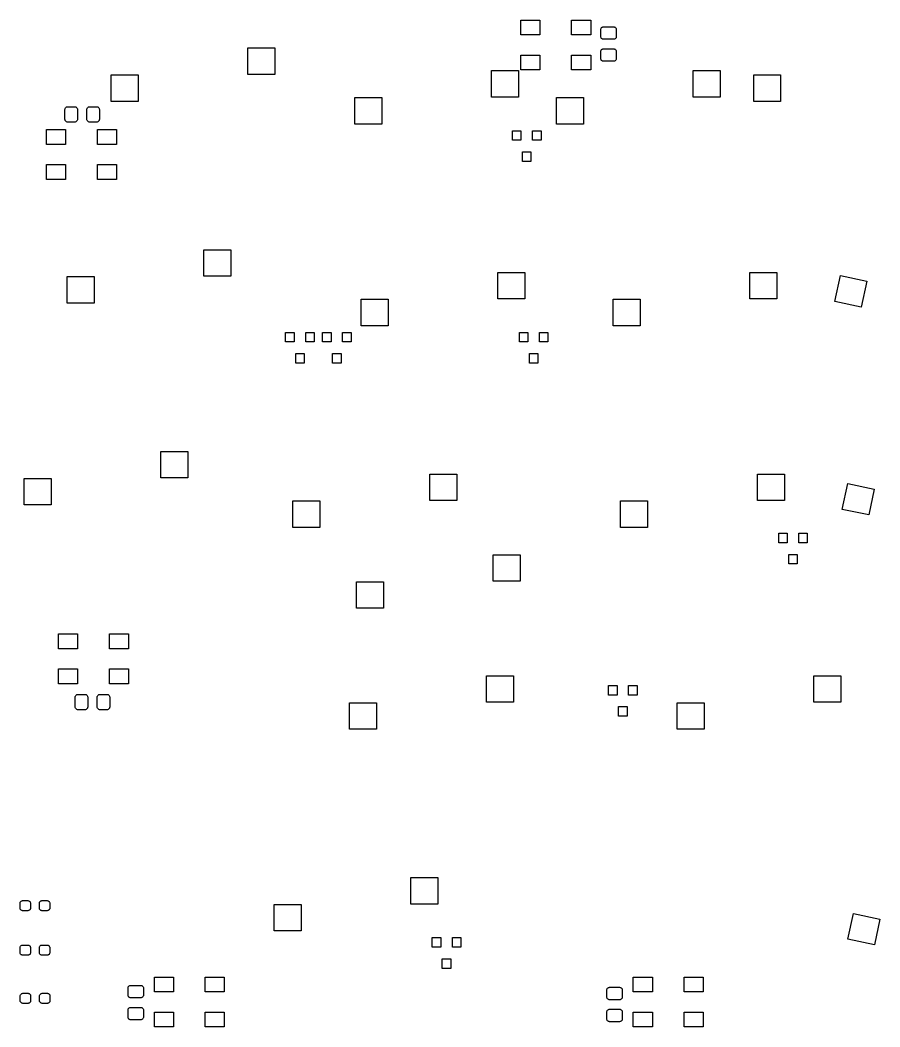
# Model space of a CAD drawing. Extents: x 25 to 360, y 20 to 129.
# Drawn here: x 25.4 to 106.6, y 33.5 to 128.5 of the extents above; entities that cross this region are included whole.
import ezdxf

# ---------------------------------------------------------------- set-up
doc = ezdxf.new("R2010")
doc.units = 0
doc.layers.add('BLACK', color=7, linetype='CONTINUOUS')

msp = doc.modelspace()

# ---------------------------------------------------------------- linework, layer by layer
at = {"layer": 'BLACK', "linetype": 'CONTINUOUS'}
for p, q in [((72.6765, 127.147), (72.6765, 128.547)), ((72.6765, 128.547), (74.4765, 128.547)), ((74.4765, 128.547), (74.4765, 127.147)), ((77.4765, 127.147), (77.4765, 128.547)), ((77.4765, 128.547), (79.2765, 128.547)), ((79.2765, 128.547), (79.2765, 127.147)), ((80.2377, 127.66), (80.2425, 127.709)), ((80.2377, 126.985), (80.2377, 127.66)), ((80.2425, 127.709), (80.2568, 127.756)), ((80.2568, 127.756), (80.2799, 127.799)), ((80.2799, 127.799), (80.311, 127.837)), ((80.311, 127.837), (80.3489, 127.868)), ((80.3489, 127.868), (80.3921, 127.891)), ((80.3921, 127.891), (80.439, 127.905)), ((80.439, 127.905), (80.4877, 127.91)), ((80.4877, 127.91), (81.4377, 127.91)), ((81.4377, 127.91), (81.4865, 127.905)), ((81.4865, 127.905), (81.5334, 127.891)), ((81.5334, 127.891), (81.5766, 127.868)), ((81.5766, 127.868), (81.6145, 127.837)), ((81.6145, 127.837), (81.6456, 127.799)), ((81.6456, 127.799), (81.6687, 127.756)), ((81.6687, 127.756), (81.6829, 127.709)), ((81.6829, 127.709), (81.6877, 127.66)), ((81.6877, 127.66), (81.6877, 126.985)), ((74.4765, 127.147), (72.6765, 127.147)), ((79.2765, 127.147), (77.4765, 127.147)), ((80.2425, 126.936), (80.2377, 126.985)), ((80.2568, 126.889), (80.2425, 126.936)), ((80.2799, 126.846), (80.2568, 126.889)), ((80.311, 126.808), (80.2799, 126.846)), ((80.3489, 126.777), (80.311, 126.808)), ((80.3921, 126.754), (80.3489, 126.777)), ((80.439, 126.74), (80.3921, 126.754)), ((80.4877, 126.735), (80.439, 126.74)), ((81.4377, 126.735), (80.4877, 126.735)), ((81.4865, 126.74), (81.4377, 126.735)), ((81.5334, 126.754), (81.4865, 126.74)), ((81.5766, 126.777), (81.5334, 126.754)), ((81.6145, 126.808), (81.5766, 126.777)), ((81.6456, 126.846), (81.6145, 126.808)), ((81.6687, 126.889), (81.6456, 126.846)), ((81.6829, 126.936), (81.6687, 126.889)), ((81.6877, 126.985), (81.6829, 126.936)), ((46.8935, 123.417), (46.8935, 125.917)), ((46.8935, 125.917), (49.4435, 125.917)), ((49.4435, 125.917), (49.4435, 123.417)), ((80.2377, 125.585), (80.2425, 125.634)), ((80.2377, 124.91), (80.2377, 125.585)), ((80.2425, 125.634), (80.2568, 125.681)), ((80.2568, 125.681), (80.2799, 125.724)), ((80.2799, 125.724), (80.311, 125.762)), ((80.311, 125.762), (80.3489, 125.793)), ((80.3489, 125.793), (80.3921, 125.816)), ((80.3921, 125.816), (80.439, 125.83)), ((80.439, 125.83), (80.4877, 125.835)), ((80.4877, 125.835), (81.4377, 125.835)), ((81.4377, 125.835), (81.4865, 125.83)), ((81.4865, 125.83), (81.5334, 125.816)), ((81.5334, 125.816), (81.5766, 125.793)), ((81.5766, 125.793), (81.6145, 125.762)), ((81.6145, 125.762), (81.6456, 125.724)), ((81.6456, 125.724), (81.6687, 125.681)), ((81.6687, 125.681), (81.6829, 125.634)), ((81.6829, 125.634), (81.6877, 125.585)), ((81.6877, 125.585), (81.6877, 124.91)), ((72.6765, 123.847), (72.6765, 125.247)), ((72.6765, 125.247), (74.4765, 125.247)), ((74.4765, 125.247), (74.4765, 123.847)), ((77.4765, 123.847), (77.4765, 125.247)), ((77.4765, 125.247), (79.2765, 125.247)), ((79.2765, 125.247), (79.2765, 123.847)), ((80.2425, 124.861), (80.2377, 124.91)), ((80.2568, 124.814), (80.2425, 124.861)), ((80.2799, 124.771), (80.2568, 124.814)), ((80.311, 124.733), (80.2799, 124.771)), ((80.3489, 124.702), (80.311, 124.733)), ((80.3921, 124.679), (80.3489, 124.702)), ((80.439, 124.665), (80.3921, 124.679)), ((80.4877, 124.66), (80.439, 124.665)), ((81.4377, 124.66), (80.4877, 124.66)), ((81.4865, 124.665), (81.4377, 124.66)), ((81.5334, 124.679), (81.4865, 124.665)), ((81.5766, 124.702), (81.5334, 124.679)), ((81.6145, 124.733), (81.5766, 124.702)), ((81.6456, 124.771), (81.6145, 124.733)), ((81.6687, 124.814), (81.6456, 124.771)), ((81.6829, 124.861), (81.6687, 124.814)), ((81.6877, 124.91), (81.6829, 124.861)), ((69.9135, 121.277), (69.9135, 123.777)), ((69.9135, 123.777), (72.4635, 123.777)), ((72.4635, 123.777), (72.4635, 121.277)), ((74.4765, 123.847), (72.6765, 123.847)), ((79.2765, 123.847), (77.4765, 123.847)), ((88.9635, 121.277), (88.9635, 123.777)), ((88.9635, 123.777), (91.5135, 123.777)), ((91.5135, 123.777), (91.5135, 121.277)), ((33.9665, 120.877), (33.9665, 123.377)), ((33.9665, 123.377), (36.5165, 123.377)), ((36.5165, 123.377), (36.5165, 120.877)), ((49.4435, 123.417), (46.8935, 123.417)), ((94.6765, 120.877), (94.6765, 123.377)), ((94.6765, 123.377), (97.2265, 123.377)), ((97.2265, 123.377), (97.2265, 120.877)), ((36.5165, 120.877), (33.9665, 120.877)), ((56.9865, 118.737), (56.9865, 121.237)), ((56.9865, 121.237), (59.5365, 121.237)), ((59.5365, 121.237), (59.5365, 118.737)), ((72.4635, 121.277), (69.9135, 121.277)), ((76.0365, 118.737), (76.0365, 121.237)), ((76.0365, 121.237), (78.5865, 121.237)), ((78.5865, 121.237), (78.5865, 118.737)), ((91.5135, 121.277), (88.9635, 121.277)), ((97.2265, 120.877), (94.6765, 120.877)), ((29.6002, 120.122), (29.605, 120.171)), ((29.6002, 119.172), (29.6002, 120.122)), ((29.605, 120.171), (29.6193, 120.218)), ((29.6193, 120.218), (29.6424, 120.261)), ((29.6424, 120.261), (29.6735, 120.299)), ((29.6735, 120.299), (29.7113, 120.33)), ((29.7113, 120.33), (29.7546, 120.353)), ((29.7546, 120.353), (29.8015, 120.368)), ((29.8015, 120.368), (29.8502, 120.372)), ((29.8502, 120.372), (30.5252, 120.372)), ((30.5252, 120.372), (30.574, 120.368)), ((30.574, 120.368), (30.6209, 120.353)), ((30.6209, 120.353), (30.6641, 120.33)), ((30.6641, 120.33), (30.702, 120.299)), ((30.702, 120.299), (30.7331, 120.261)), ((30.7331, 120.261), (30.7562, 120.218)), ((30.7562, 120.218), (30.7704, 120.171)), ((30.7704, 120.171), (30.7752, 120.122)), ((30.7752, 120.122), (30.7752, 119.172)), ((31.6752, 120.122), (31.68, 120.171)), ((31.6752, 119.172), (31.6752, 120.122)), ((31.68, 120.171), (31.6943, 120.218)), ((31.6943, 120.218), (31.7174, 120.261)), ((31.7174, 120.261), (31.7485, 120.299)), ((31.7485, 120.299), (31.7863, 120.33)), ((31.7863, 120.33), (31.8296, 120.353)), ((31.8296, 120.353), (31.8765, 120.368)), ((31.8765, 120.368), (31.9252, 120.372)), ((31.9252, 120.372), (32.6002, 120.372)), ((32.6002, 120.372), (32.649, 120.368)), ((32.649, 120.368), (32.6959, 120.353)), ((32.6959, 120.353), (32.7391, 120.33)), ((32.7391, 120.33), (32.777, 120.299)), ((32.777, 120.299), (32.8081, 120.261)), ((32.8081, 120.261), (32.8312, 120.218)), ((32.8312, 120.218), (32.8454, 120.171)), ((32.8454, 120.171), (32.8502, 120.122)), ((32.8502, 120.122), (32.8502, 119.172)), ((29.605, 119.124), (29.6002, 119.172)), ((29.6193, 119.077), (29.605, 119.124)), ((29.6424, 119.034), (29.6193, 119.077)), ((29.6735, 118.996), (29.6424, 119.034)), ((29.7113, 118.965), (29.6735, 118.996)), ((29.7546, 118.941), (29.7113, 118.965)), ((29.8015, 118.927), (29.7546, 118.941)), ((29.8502, 118.922), (29.8015, 118.927)), ((30.5252, 118.922), (29.8502, 118.922)), ((30.574, 118.927), (30.5252, 118.922)), ((30.6209, 118.941), (30.574, 118.927)), ((30.6641, 118.965), (30.6209, 118.941)), ((30.702, 118.996), (30.6641, 118.965)), ((30.7331, 119.034), (30.702, 118.996)), ((30.7562, 119.077), (30.7331, 119.034)), ((30.7704, 119.124), (30.7562, 119.077)), ((30.7752, 119.172), (30.7704, 119.124)), ((31.68, 119.124), (31.6752, 119.172)), ((31.6943, 119.077), (31.68, 119.124)), ((31.7174, 119.034), (31.6943, 119.077)), ((31.7485, 118.996), (31.7174, 119.034)), ((31.7863, 118.965), (31.7485, 118.996)), ((31.8296, 118.941), (31.7863, 118.965)), ((31.8765, 118.927), (31.8296, 118.941)), ((31.9252, 118.922), (31.8765, 118.927)), ((32.6002, 118.922), (31.9252, 118.922)), ((32.649, 118.927), (32.6002, 118.922)), ((32.6959, 118.941), (32.649, 118.927)), ((32.7391, 118.965), (32.6959, 118.941)), ((32.777, 118.996), (32.7391, 118.965)), ((32.8081, 119.034), (32.777, 118.996)), ((32.8312, 119.077), (32.8081, 119.034)), ((32.8454, 119.124), (32.8312, 119.077)), ((32.8502, 119.172), (32.8454, 119.124)), ((27.864, 116.81), (27.864, 118.21)), ((27.864, 118.21), (29.664, 118.21)), ((29.664, 118.21), (29.664, 116.81)), ((32.664, 116.81), (32.664, 118.21)), ((32.664, 118.21), (34.464, 118.21)), ((34.464, 118.21), (34.464, 116.81)), ((59.5365, 118.737), (56.9865, 118.737)), ((71.8827, 117.204), (71.8827, 118.104)), ((71.8827, 118.104), (72.6827, 118.104)), ((72.6827, 118.104), (72.6827, 117.204)), ((73.7827, 117.204), (73.7827, 118.104)), ((73.7827, 118.104), (74.5827, 118.104)), ((74.5827, 118.104), (74.5827, 117.204)), ((78.5865, 118.737), (76.0365, 118.737)), ((72.6827, 117.204), (71.8827, 117.204)), ((74.5827, 117.204), (73.7827, 117.204)), ((29.664, 116.81), (27.864, 116.81)), ((34.464, 116.81), (32.664, 116.81)), ((72.8327, 115.204), (72.8327, 116.104)), ((72.8327, 116.104), (73.6327, 116.104)), ((73.6327, 116.104), (73.6327, 115.204)), ((73.6327, 115.204), (72.8327, 115.204)), ((27.864, 113.51), (27.864, 114.91)), ((27.864, 114.91), (29.664, 114.91)), ((29.664, 114.91), (29.664, 113.51)), ((32.664, 113.51), (32.664, 114.91)), ((32.664, 114.91), (34.464, 114.91)), ((34.464, 114.91), (34.464, 113.51)), ((29.664, 113.51), (27.864, 113.51)), ((34.464, 113.51), (32.664, 113.51)), ((42.7335, 104.367), (42.7335, 106.867)), ((42.7335, 106.867), (45.2835, 106.867)), ((45.2835, 106.867), (45.2835, 104.367)), ((70.511, 102.227), (70.511, 104.727)), ((70.511, 104.727), (73.061, 104.727)), ((73.061, 104.727), (73.061, 102.227)), ((94.3235, 102.227), (94.3235, 104.727)), ((94.3235, 104.727), (96.8735, 104.727)), ((96.8735, 104.727), (96.8735, 102.227)), ((29.8065, 101.827), (29.8065, 104.327)), ((29.8065, 104.327), (32.3565, 104.327)), ((32.3565, 104.327), (32.3565, 101.827)), ((45.2835, 104.367), (42.7335, 104.367)), ((102.347, 101.977), (102.867, 104.423)), ((102.867, 104.423), (105.361, 103.893)), ((105.361, 103.893), (104.842, 101.447)), ((32.3565, 101.827), (29.8065, 101.827)), ((57.584, 99.6874), (57.584, 102.187)), ((57.584, 102.187), (60.134, 102.187)), ((60.134, 102.187), (60.134, 99.6874)), ((73.061, 102.227), (70.511, 102.227)), ((81.3965, 99.6874), (81.3965, 102.187)), ((81.3965, 102.187), (83.9465, 102.187)), ((83.9465, 102.187), (83.9465, 99.6874)), ((96.8735, 102.227), (94.3235, 102.227)), ((104.842, 101.447), (102.347, 101.977)), ((50.4515, 98.1536), (50.4515, 99.0536)), ((50.4515, 99.0536), (51.2515, 99.0536)), ((51.2515, 99.0536), (51.2515, 98.1536)), ((52.3515, 98.1536), (52.3515, 99.0536)), ((52.3515, 99.0536), (53.1515, 99.0536)), ((53.1515, 99.0536), (53.1515, 98.1536)), ((53.939, 98.1537), (53.939, 99.0537)), ((53.939, 99.0537), (54.739, 99.0537)), ((54.739, 99.0537), (54.739, 98.1537)), ((55.839, 98.1537), (55.839, 99.0537)), ((55.839, 99.0537), (56.639, 99.0537)), ((56.639, 99.0537), (56.639, 98.1537)), ((60.134, 99.6874), (57.584, 99.6874)), ((72.534, 98.1537), (72.534, 99.0537)), ((72.534, 99.0537), (73.334, 99.0537)), ((73.334, 99.0537), (73.334, 98.1537)), ((74.434, 98.1537), (74.434, 99.0537)), ((74.434, 99.0537), (75.234, 99.0537)), ((75.234, 99.0537), (75.234, 98.1537)), ((83.9465, 99.6874), (81.3965, 99.6874)), ((51.2515, 98.1536), (50.4515, 98.1536)), ((53.1515, 98.1536), (52.3515, 98.1536)), ((54.739, 98.1537), (53.939, 98.1537)), ((56.639, 98.1537), (55.839, 98.1537)), ((73.334, 98.1537), (72.534, 98.1537)), ((75.234, 98.1537), (74.434, 98.1537)), ((51.4015, 96.1536), (51.4015, 97.0536)), ((51.4015, 97.0536), (52.2015, 97.0536)), ((52.2015, 97.0536), (52.2015, 96.1536)), ((54.889, 96.1537), (54.889, 97.0537)), ((54.889, 97.0537), (55.689, 97.0537)), ((55.689, 97.0537), (55.689, 96.1537)), ((73.484, 96.1537), (73.484, 97.0537)), ((73.484, 97.0537), (74.284, 97.0537)), ((74.284, 97.0537), (74.284, 96.1537)), ((52.2015, 96.1536), (51.4015, 96.1536)), ((55.689, 96.1537), (54.889, 96.1537)), ((74.284, 96.1537), (73.484, 96.1537)), ((38.6635, 85.3174), (38.6635, 87.8174)), ((38.6635, 87.8174), (41.2135, 87.8174)), ((41.2135, 87.8174), (41.2135, 85.3174)), ((64.0672, 83.1774), (64.0672, 85.6774)), ((64.0672, 85.6774), (66.6172, 85.6774)), ((66.6172, 85.6774), (66.6172, 83.1774)), ((95.0235, 83.1774), (95.0235, 85.6774)), ((95.0235, 85.6774), (97.5735, 85.6774)), ((97.5735, 85.6774), (97.5735, 83.1774)), ((25.7365, 82.7774), (25.7365, 85.2774)), ((25.7365, 85.2774), (28.2865, 85.2774)), ((28.2865, 85.2774), (28.2865, 82.7774)), ((41.2135, 85.3174), (38.6635, 85.3174)), ((103.047, 82.3474), (103.567, 84.7927)), ((103.567, 84.7927), (106.061, 84.2625)), ((106.061, 84.2625), (105.542, 81.8172)), ((28.2865, 82.7774), (25.7365, 82.7774)), ((51.1402, 80.6374), (51.1402, 83.1374)), ((51.1402, 83.1374), (53.6902, 83.1374)), ((53.6902, 83.1374), (53.6902, 80.6374)), ((66.6172, 83.1774), (64.0672, 83.1774)), ((82.0965, 80.6374), (82.0965, 83.1374)), ((82.0965, 83.1374), (84.6465, 83.1374)), ((84.6465, 83.1374), (84.6465, 80.6374)), ((97.5735, 83.1774), (95.0235, 83.1774)), ((105.542, 81.8172), (103.047, 82.3474)), ((53.6902, 80.6374), (51.1402, 80.6374)), ((84.6465, 80.6374), (82.0965, 80.6374)), ((97.044, 79.1974), (97.044, 80.0974)), ((97.044, 80.0974), (97.844, 80.0974)), ((97.844, 80.0974), (97.844, 79.1974)), ((98.944, 79.1974), (98.944, 80.0974)), ((98.944, 80.0974), (99.744, 80.0974)), ((99.744, 80.0974), (99.744, 79.1974)), ((97.844, 79.1974), (97.044, 79.1974)), ((99.744, 79.1974), (98.944, 79.1974)), ((70.0727, 75.5574), (70.0727, 78.0574)), ((70.0727, 78.0574), (72.6227, 78.0574)), ((72.6227, 78.0574), (72.6227, 75.5574)), ((97.994, 77.1974), (97.994, 78.0974)), ((97.994, 78.0974), (98.794, 78.0974)), ((98.794, 78.0974), (98.794, 77.1974)), ((98.794, 77.1974), (97.994, 77.1974)), ((57.1457, 73.0174), (57.1457, 75.5174)), ((57.1457, 75.5174), (59.6957, 75.5174)), ((59.6957, 75.5174), (59.6957, 73.0174)), ((72.6227, 75.5574), (70.0727, 75.5574)), ((59.6957, 73.0174), (57.1457, 73.0174)), ((29.0002, 69.1849), (29.0002, 70.5849)), ((29.0002, 70.5849), (30.8002, 70.5849)), ((30.8002, 70.5849), (30.8002, 69.1849)), ((33.8002, 69.1849), (33.8002, 70.5849)), ((33.8002, 70.5849), (35.6002, 70.5849)), ((35.6002, 70.5849), (35.6002, 69.1849)), ((30.8002, 69.1849), (29.0002, 69.1849)), ((35.6002, 69.1849), (33.8002, 69.1849)), ((29.0002, 65.8849), (29.0002, 67.2849)), ((29.0002, 67.2849), (30.8002, 67.2849)), ((30.8002, 67.2849), (30.8002, 65.8849)), ((33.8002, 65.8849), (33.8002, 67.2849)), ((33.8002, 67.2849), (35.6002, 67.2849)), ((35.6002, 67.2849), (35.6002, 65.8849)), ((69.4172, 64.1274), (69.4172, 66.6274)), ((69.4172, 66.6274), (71.9672, 66.6274)), ((71.9672, 66.6274), (71.9672, 64.1274)), ((100.373, 64.1274), (100.373, 66.6274)), ((100.373, 66.6274), (102.923, 66.6274)), ((102.923, 66.6274), (102.923, 64.1274)), ((30.8002, 65.8849), (29.0002, 65.8849)), ((35.6002, 65.8849), (33.8002, 65.8849)), ((80.9627, 64.8161), (80.9627, 65.7161)), ((80.9627, 65.7161), (81.7627, 65.7161)), ((81.7627, 65.7161), (81.7627, 64.8161)), ((82.8627, 64.8161), (82.8627, 65.7161)), ((82.8627, 65.7161), (83.6627, 65.7161)), ((83.6627, 65.7161), (83.6627, 64.8161)), ((30.5752, 64.6224), (30.58, 64.6712)), ((30.58, 64.6712), (30.5943, 64.7181)), ((30.5943, 64.7181), (30.6174, 64.7613)), ((30.6174, 64.7613), (30.6485, 64.7992)), ((30.6485, 64.7992), (30.6863, 64.8303)), ((30.6863, 64.8303), (30.7296, 64.8534)), ((30.7296, 64.8534), (30.7765, 64.8676)), ((30.7765, 64.8676), (30.8252, 64.8724)), ((30.8252, 64.8724), (31.5002, 64.8724)), ((31.5002, 64.8724), (31.549, 64.8676)), ((31.549, 64.8676), (31.5959, 64.8534)), ((31.5959, 64.8534), (31.6391, 64.8303)), ((31.6391, 64.8303), (31.677, 64.7992)), ((31.677, 64.7992), (31.7081, 64.7613)), ((31.7081, 64.7613), (31.7312, 64.7181)), ((31.7312, 64.7181), (31.7454, 64.6712)), ((31.7454, 64.6712), (31.7502, 64.6224)), ((32.6502, 64.6224), (32.655, 64.6712)), ((32.655, 64.6712), (32.6693, 64.7181)), ((32.6693, 64.7181), (32.6924, 64.7613)), ((32.6924, 64.7613), (32.7235, 64.7992)), ((32.7235, 64.7992), (32.7614, 64.8303)), ((32.7614, 64.8303), (32.8046, 64.8534)), ((32.8046, 64.8534), (32.8515, 64.8676)), ((32.8515, 64.8676), (32.9002, 64.8724)), ((32.9002, 64.8724), (33.5752, 64.8724)), ((33.5752, 64.8724), (33.624, 64.8676)), ((33.624, 64.8676), (33.6709, 64.8534)), ((33.6709, 64.8534), (33.7141, 64.8303)), ((33.7141, 64.8303), (33.752, 64.7992)), ((33.752, 64.7992), (33.7831, 64.7613)), ((33.7831, 64.7613), (33.8062, 64.7181)), ((33.8062, 64.7181), (33.8204, 64.6712)), ((33.8204, 64.6712), (33.8252, 64.6224)), ((81.7627, 64.8161), (80.9627, 64.8161)), ((83.6627, 64.8161), (82.8627, 64.8161)), ((30.5752, 63.6724), (30.5752, 64.6224)), ((31.7502, 64.6224), (31.7502, 63.6724)), ((32.6502, 63.6724), (32.6502, 64.6224)), ((33.8252, 64.6224), (33.8252, 63.6724)), ((56.4902, 61.5874), (56.4902, 64.0874)), ((56.4902, 64.0874), (59.0402, 64.0874)), ((59.0402, 64.0874), (59.0402, 61.5874)), ((71.9672, 64.1274), (69.4172, 64.1274)), ((81.9127, 62.8162), (81.9127, 63.7161)), ((81.9127, 63.7161), (82.7127, 63.7161)), ((82.7127, 63.7161), (82.7127, 62.8162)), ((87.4465, 61.5874), (87.4465, 64.0874)), ((87.4465, 64.0874), (89.9965, 64.0874)), ((89.9965, 64.0874), (89.9965, 61.5874)), ((102.923, 64.1274), (100.373, 64.1274)), ((30.58, 63.6236), (30.5752, 63.6724)), ((30.5943, 63.5767), (30.58, 63.6236)), ((30.6174, 63.5335), (30.5943, 63.5767)), ((30.6485, 63.4956), (30.6174, 63.5335)), ((30.6863, 63.4645), (30.6485, 63.4956)), ((30.7296, 63.4414), (30.6863, 63.4645)), ((30.7765, 63.4272), (30.7296, 63.4414)), ((30.8252, 63.4224), (30.7765, 63.4272)), ((31.5002, 63.4224), (30.8252, 63.4224)), ((31.549, 63.4272), (31.5002, 63.4224)), ((31.5959, 63.4414), (31.549, 63.4272)), ((31.6391, 63.4645), (31.5959, 63.4414)), ((31.677, 63.4956), (31.6391, 63.4645)), ((31.7081, 63.5335), (31.677, 63.4956)), ((31.7312, 63.5767), (31.7081, 63.5335)), ((31.7454, 63.6236), (31.7312, 63.5767)), ((31.7502, 63.6724), (31.7454, 63.6236)), ((32.655, 63.6236), (32.6502, 63.6724)), ((32.6693, 63.5767), (32.655, 63.6236)), ((32.6924, 63.5335), (32.6693, 63.5767)), ((32.7235, 63.4956), (32.6924, 63.5335)), ((32.7614, 63.4645), (32.7235, 63.4956)), ((32.8046, 63.4414), (32.7614, 63.4645)), ((32.8515, 63.4272), (32.8046, 63.4414)), ((32.9002, 63.4224), (32.8515, 63.4272)), ((33.5752, 63.4224), (32.9002, 63.4224)), ((33.624, 63.4272), (33.5752, 63.4224)), ((33.6709, 63.4414), (33.624, 63.4272)), ((33.7141, 63.4645), (33.6709, 63.4414)), ((33.752, 63.4956), (33.7141, 63.4645)), ((33.7831, 63.5335), (33.752, 63.4956)), ((33.8062, 63.5767), (33.7831, 63.5335)), ((33.8204, 63.6236), (33.8062, 63.5767)), ((33.8252, 63.6724), (33.8204, 63.6236)), ((82.7127, 62.8162), (81.9127, 62.8162)), ((59.0402, 61.5874), (56.4902, 61.5874)), ((89.9965, 61.5874), (87.4465, 61.5874)), ((62.2835, 45.0774), (62.2835, 47.5774)), ((62.2835, 47.5774), (64.8335, 47.5774)), ((64.8335, 47.5774), (64.8335, 45.0774)), ((25.364, 45.1599), (25.3686, 45.2062)), ((25.364, 44.6849), (25.364, 45.1599)), ((25.3686, 44.6386), (25.364, 44.6849)), ((25.3686, 45.2062), (25.3821, 45.2508)), ((25.3821, 45.2508), (25.404, 45.2918)), ((25.404, 45.2918), (25.4336, 45.3278)), ((25.4336, 45.3278), (25.4695, 45.3574)), ((25.4695, 45.3574), (25.5106, 45.3793)), ((25.5106, 45.3793), (25.5552, 45.3928)), ((25.5552, 45.3928), (25.6015, 45.3974)), ((25.6015, 45.3974), (26.1015, 45.3974)), ((26.1015, 45.3974), (26.1478, 45.3928)), ((26.1478, 45.3928), (26.1924, 45.3793)), ((26.1924, 45.3793), (26.2334, 45.3574)), ((26.2334, 45.3574), (26.2694, 45.3278)), ((26.2694, 45.3278), (26.299, 45.2918)), ((26.299, 45.2918), (26.3209, 45.2508)), ((26.3209, 45.2508), (26.3344, 45.2062)), ((26.3344, 45.2062), (26.339, 45.1599)), ((26.339, 44.6849), (26.3344, 44.6386)), ((26.339, 45.1599), (26.339, 44.6849)), ((27.189, 45.1599), (27.1936, 45.2062)), ((27.189, 44.6849), (27.189, 45.1599)), ((27.1936, 44.6386), (27.189, 44.6849)), ((27.1936, 45.2062), (27.2071, 45.2508)), ((27.2071, 45.2508), (27.229, 45.2918)), ((27.229, 45.2918), (27.2586, 45.3278)), ((27.2586, 45.3278), (27.2945, 45.3574)), ((27.2945, 45.3574), (27.3356, 45.3793)), ((27.3356, 45.3793), (27.3802, 45.3928)), ((27.3802, 45.3928), (27.4265, 45.3974)), ((27.4265, 45.3974), (27.9265, 45.3974)), ((27.9265, 45.3974), (27.9728, 45.3928)), ((27.9728, 45.3928), (28.0174, 45.3793)), ((28.0174, 45.3793), (28.0584, 45.3574)), ((28.0584, 45.3574), (28.0944, 45.3278)), ((28.0944, 45.3278), (28.124, 45.2918)), ((28.124, 45.2918), (28.1459, 45.2508)), ((28.1459, 45.2508), (28.1594, 45.2062)), ((28.1594, 45.2062), (28.164, 45.1599)), ((28.164, 44.6849), (28.1594, 44.6386)), ((28.164, 45.1599), (28.164, 44.6849)), ((49.3565, 42.5374), (49.3565, 45.0374)), ((49.3565, 45.0374), (51.9065, 45.0374)), ((51.9065, 45.0374), (51.9065, 42.5374)), ((64.8335, 45.0774), (62.2835, 45.0774)), ((25.3821, 44.594), (25.3686, 44.6386)), ((25.404, 44.553), (25.3821, 44.594)), ((25.4336, 44.517), (25.404, 44.553)), ((25.4695, 44.4874), (25.4336, 44.517)), ((25.5106, 44.4655), (25.4695, 44.4874)), ((25.5552, 44.452), (25.5106, 44.4655)), ((25.6015, 44.4474), (25.5552, 44.452)), ((26.1015, 44.4474), (25.6015, 44.4474)), ((26.1478, 44.452), (26.1015, 44.4474)), ((26.1924, 44.4655), (26.1478, 44.452)), ((26.2334, 44.4874), (26.1924, 44.4655)), ((26.2694, 44.517), (26.2334, 44.4874)), ((26.299, 44.553), (26.2694, 44.517)), ((26.3209, 44.594), (26.299, 44.553)), ((26.3344, 44.6386), (26.3209, 44.594)), ((27.2071, 44.594), (27.1936, 44.6386)), ((27.229, 44.553), (27.2071, 44.594)), ((27.2586, 44.517), (27.229, 44.553)), ((27.2945, 44.4874), (27.2586, 44.517)), ((27.3356, 44.4655), (27.2945, 44.4874)), ((27.3802, 44.452), (27.3356, 44.4655)), ((27.4265, 44.4474), (27.3802, 44.452)), ((27.9265, 44.4474), (27.4265, 44.4474)), ((27.9728, 44.452), (27.9265, 44.4474)), ((28.0174, 44.4655), (27.9728, 44.452)), ((28.0584, 44.4874), (28.0174, 44.4655)), ((28.0944, 44.517), (28.0584, 44.4874)), ((28.124, 44.553), (28.0944, 44.517)), ((28.1459, 44.594), (28.124, 44.553)), ((28.1594, 44.6386), (28.1459, 44.594)), ((103.587, 41.7474), (104.107, 44.1927)), ((104.107, 44.1927), (106.601, 43.6625)), ((106.601, 43.6625), (106.082, 41.2172)), ((51.9065, 42.5374), (49.3565, 42.5374)), ((64.304, 41.0037), (64.304, 41.9037)), ((64.304, 41.9037), (65.104, 41.9037)), ((65.104, 41.9037), (65.104, 41.0037)), ((66.204, 41.0037), (66.204, 41.9037)), ((66.204, 41.9037), (67.004, 41.9037)), ((67.004, 41.9037), (67.004, 41.0037)), ((25.364, 40.9599), (25.3686, 41.0062)), ((25.364, 40.4849), (25.364, 40.9599)), ((25.3686, 41.0062), (25.3821, 41.0508)), ((25.3821, 41.0508), (25.404, 41.0918)), ((25.404, 41.0918), (25.4336, 41.1278)), ((25.4336, 41.1278), (25.4695, 41.1574)), ((25.4695, 41.1574), (25.5106, 41.1793)), ((25.5106, 41.1793), (25.5552, 41.1928)), ((25.5552, 41.1928), (25.6015, 41.1974)), ((25.6015, 41.1974), (26.1015, 41.1974)), ((26.1015, 41.1974), (26.1478, 41.1928)), ((26.1478, 41.1928), (26.1924, 41.1793)), ((26.1924, 41.1793), (26.2334, 41.1574)), ((26.2334, 41.1574), (26.2694, 41.1278)), ((26.2694, 41.1278), (26.299, 41.0918)), ((26.299, 41.0918), (26.3209, 41.0508)), ((26.3209, 41.0508), (26.3344, 41.0062)), ((26.3344, 41.0062), (26.339, 40.9599)), ((26.339, 40.9599), (26.339, 40.4849)), ((27.189, 40.9599), (27.1936, 41.0062)), ((27.189, 40.4849), (27.189, 40.9599)), ((27.1936, 41.0062), (27.2071, 41.0508)), ((27.2071, 41.0508), (27.229, 41.0918)), ((27.229, 41.0918), (27.2586, 41.1278)), ((27.2586, 41.1278), (27.2945, 41.1574)), ((27.2945, 41.1574), (27.3356, 41.1793)), ((27.3356, 41.1793), (27.3802, 41.1928)), ((27.3802, 41.1928), (27.4265, 41.1974)), ((27.4265, 41.1974), (27.9265, 41.1974)), ((27.9265, 41.1974), (27.9728, 41.1928)), ((27.9728, 41.1928), (28.0174, 41.1793)), ((28.0174, 41.1793), (28.0584, 41.1574)), ((28.0584, 41.1574), (28.0944, 41.1278)), ((28.0944, 41.1278), (28.124, 41.0918)), ((28.124, 41.0918), (28.1459, 41.0508)), ((28.1459, 41.0508), (28.1594, 41.0062)), ((28.1594, 41.0062), (28.164, 40.9599)), ((28.164, 40.9599), (28.164, 40.4849)), ((65.104, 41.0037), (64.304, 41.0037)), ((67.004, 41.0037), (66.204, 41.0037)), ((106.082, 41.2172), (103.587, 41.7474)), ((25.3686, 40.4386), (25.364, 40.4849)), ((25.3821, 40.394), (25.3686, 40.4386)), ((25.404, 40.353), (25.3821, 40.394)), ((25.4336, 40.317), (25.404, 40.353)), ((25.4695, 40.2874), (25.4336, 40.317)), ((25.5106, 40.2655), (25.4695, 40.2874)), ((25.5552, 40.252), (25.5106, 40.2655)), ((25.6015, 40.2474), (25.5552, 40.252)), ((26.1015, 40.2474), (25.6015, 40.2474)), ((26.1478, 40.252), (26.1015, 40.2474)), ((26.1924, 40.2655), (26.1478, 40.252)), ((26.2334, 40.2874), (26.1924, 40.2655)), ((26.2694, 40.317), (26.2334, 40.2874)), ((26.299, 40.353), (26.2694, 40.317)), ((26.3209, 40.394), (26.299, 40.353)), ((26.3344, 40.4386), (26.3209, 40.394)), ((26.339, 40.4849), (26.3344, 40.4386)), ((27.1936, 40.4386), (27.189, 40.4849)), ((27.2071, 40.394), (27.1936, 40.4386)), ((27.229, 40.353), (27.2071, 40.394)), ((27.2586, 40.317), (27.229, 40.353)), ((27.2945, 40.2874), (27.2586, 40.317)), ((27.3356, 40.2655), (27.2945, 40.2874)), ((27.3802, 40.252), (27.3356, 40.2655)), ((27.4265, 40.2474), (27.3802, 40.252)), ((27.9265, 40.2474), (27.4265, 40.2474)), ((27.9728, 40.252), (27.9265, 40.2474)), ((28.0174, 40.2655), (27.9728, 40.252)), ((28.0584, 40.2874), (28.0174, 40.2655)), ((28.0944, 40.317), (28.0584, 40.2874)), ((28.124, 40.353), (28.0944, 40.317)), ((28.1459, 40.394), (28.124, 40.353)), ((28.1594, 40.4386), (28.1459, 40.394)), ((28.164, 40.4849), (28.1594, 40.4386)), ((65.254, 39.0037), (65.254, 39.9037)), ((65.254, 39.9037), (66.054, 39.9037)), ((66.054, 39.0037), (65.254, 39.0037)), ((66.054, 39.9037), (66.054, 39.0037)), ((38.0575, 36.7783), (38.0575, 38.1783)), ((38.0575, 38.1783), (39.8575, 38.1783)), ((39.8575, 38.1783), (39.8575, 36.7783)), ((42.8575, 36.7783), (42.8575, 38.1783)), ((42.8575, 38.1783), (44.6575, 38.1783)), ((44.6575, 38.1783), (44.6575, 36.7783)), ((83.3012, 36.7783), (83.3012, 38.1783)), ((83.3012, 38.1783), (85.1012, 38.1783)), ((85.1012, 38.1783), (85.1012, 36.7783)), ((88.1012, 36.7783), (88.1012, 38.1783)), ((88.1012, 38.1783), (89.9012, 38.1783)), ((89.9012, 38.1783), (89.9012, 36.7783)), ((35.5627, 37.1474), (35.5675, 37.1962)), ((35.5627, 36.4724), (35.5627, 37.1474)), ((35.5675, 37.1962), (35.5818, 37.2431)), ((35.5818, 37.2431), (35.6049, 37.2863)), ((35.6049, 37.2863), (35.636, 37.3242)), ((35.636, 37.3242), (35.6739, 37.3553)), ((35.6739, 37.3553), (35.7171, 37.3784)), ((35.7171, 37.3784), (35.764, 37.3926)), ((35.764, 37.3926), (35.8127, 37.3974)), ((35.8127, 37.3974), (36.7627, 37.3974)), ((36.7627, 37.3974), (36.8115, 37.3926)), ((36.8115, 37.3926), (36.8584, 37.3784)), ((36.8584, 37.3784), (36.9016, 37.3553)), ((36.9016, 37.3553), (36.9395, 37.3242)), ((36.9395, 37.3242), (36.9706, 37.2863)), ((36.9706, 37.2863), (36.9937, 37.2431)), ((36.9937, 37.2431), (37.0079, 37.1962)), ((37.0079, 37.1962), (37.0127, 37.1474)), ((37.0127, 37.1474), (37.0127, 36.4724)), ((80.8255, 37.0618), (80.8486, 37.105)), ((80.8486, 37.105), (80.8797, 37.1429)), ((80.8797, 37.1429), (80.9176, 37.174)), ((80.9176, 37.174), (80.9608, 37.1971)), ((80.9608, 37.1971), (81.0077, 37.2113)), ((81.0077, 37.2113), (81.0565, 37.2162)), ((81.0565, 37.2162), (82.0065, 37.2162)), ((82.0065, 37.2162), (82.0553, 37.2113)), ((82.0553, 37.2113), (82.1022, 37.1971)), ((82.1022, 37.1971), (82.1454, 37.174)), ((82.1454, 37.174), (82.1833, 37.1429)), ((82.1833, 37.1429), (82.2144, 37.105)), ((82.2144, 37.105), (82.2375, 37.0618)), ((25.3793, 36.4092), (25.3838, 36.4555)), ((25.3793, 35.9342), (25.3793, 36.4092)), ((25.3838, 36.4555), (25.3973, 36.5001)), ((25.3973, 36.5001), (25.4193, 36.5411)), ((25.4193, 36.5411), (25.4488, 36.5771)), ((25.4488, 36.5771), (25.4848, 36.6066)), ((25.4848, 36.6066), (25.5259, 36.6286)), ((25.5259, 36.6286), (25.5704, 36.6421)), ((25.5704, 36.6421), (25.6168, 36.6467)), ((25.6168, 36.6467), (26.1168, 36.6467)), ((26.1168, 36.6467), (26.1631, 36.6421)), ((26.1631, 36.6421), (26.2076, 36.6286)), ((26.2076, 36.6286), (26.2487, 36.6066)), ((26.2487, 36.6066), (26.2847, 36.5771)), ((26.2847, 36.5771), (26.3142, 36.5411)), ((26.3142, 36.5411), (26.3362, 36.5001)), ((26.3362, 36.5001), (26.3497, 36.4555)), ((26.3497, 36.4555), (26.3543, 36.4092)), ((26.3543, 36.4092), (26.3543, 35.9342)), ((27.2043, 36.4092), (27.2088, 36.4555)), ((27.2043, 35.9342), (27.2043, 36.4092)), ((27.2088, 36.4555), (27.2223, 36.5001)), ((27.2223, 36.5001), (27.2443, 36.5411)), ((27.2443, 36.5411), (27.2738, 36.5771)), ((27.2738, 36.5771), (27.3098, 36.6066)), ((27.3098, 36.6066), (27.3509, 36.6286)), ((27.3509, 36.6286), (27.3954, 36.6421)), ((27.3954, 36.6421), (27.4418, 36.6467)), ((27.4418, 36.6467), (27.9418, 36.6467)), ((27.9418, 36.6467), (27.9881, 36.6421)), ((27.9881, 36.6421), (28.0326, 36.6286)), ((28.0326, 36.6286), (28.0737, 36.6066)), ((28.0737, 36.6066), (28.1097, 36.5771)), ((28.1097, 36.5771), (28.1392, 36.5411)), ((28.1392, 36.5411), (28.1612, 36.5001)), ((28.1612, 36.5001), (28.1747, 36.4555)), ((28.1747, 36.4555), (28.1793, 36.4092)), ((28.1793, 36.4092), (28.1793, 35.9342)), ((35.5675, 36.4236), (35.5627, 36.4724)), ((35.5818, 36.3767), (35.5675, 36.4236)), ((35.6049, 36.3335), (35.5818, 36.3767)), ((35.636, 36.2956), (35.6049, 36.3335)), ((35.6739, 36.2645), (35.636, 36.2956)), ((35.7171, 36.2414), (35.6739, 36.2645)), ((35.764, 36.2272), (35.7171, 36.2414)), ((35.8127, 36.2224), (35.764, 36.2272)), ((36.7627, 36.2224), (35.8127, 36.2224)), ((36.8115, 36.2272), (36.7627, 36.2224)), ((36.8584, 36.2414), (36.8115, 36.2272)), ((36.9016, 36.2645), (36.8584, 36.2414)), ((36.9395, 36.2956), (36.9016, 36.2645)), ((36.9706, 36.3335), (36.9395, 36.2956)), ((36.9937, 36.3767), (36.9706, 36.3335)), ((37.0079, 36.4236), (36.9937, 36.3767)), ((37.0127, 36.4724), (37.0079, 36.4236)), ((39.8575, 36.7783), (38.0575, 36.7783)), ((44.6575, 36.7783), (42.8575, 36.7783)), ((80.8065, 36.9662), (80.8113, 37.0149)), ((80.8065, 36.2912), (80.8065, 36.9662)), ((80.8113, 36.2424), (80.8065, 36.2912)), ((80.8113, 37.0149), (80.8255, 37.0618)), ((80.8255, 36.1955), (80.8113, 36.2424)), ((80.8486, 36.1523), (80.8255, 36.1955)), ((80.8797, 36.1144), (80.8486, 36.1523)), ((82.2144, 36.1523), (82.1833, 36.1144)), ((82.2375, 36.1955), (82.2144, 36.1523)), ((82.2375, 37.0618), (82.2517, 37.0149)), ((82.2517, 36.2424), (82.2375, 36.1955)), ((82.2517, 37.0149), (82.2565, 36.9662)), ((82.2565, 36.2912), (82.2517, 36.2424)), ((82.2565, 36.9662), (82.2565, 36.2912)), ((85.1012, 36.7783), (83.3012, 36.7783)), ((89.9012, 36.7783), (88.1012, 36.7783)), ((25.3838, 35.8878), (25.3793, 35.9342)), ((25.3973, 35.8433), (25.3838, 35.8878)), ((25.4193, 35.8022), (25.3973, 35.8433)), ((25.4488, 35.7662), (25.4193, 35.8022)), ((25.4848, 35.7367), (25.4488, 35.7662)), ((25.5259, 35.7147), (25.4848, 35.7367)), ((25.5704, 35.7012), (25.5259, 35.7147)), ((25.6168, 35.6967), (25.5704, 35.7012)), ((26.1168, 35.6967), (25.6168, 35.6967)), ((26.1631, 35.7012), (26.1168, 35.6967)), ((26.2076, 35.7147), (26.1631, 35.7012)), ((26.2487, 35.7367), (26.2076, 35.7147)), ((26.2847, 35.7662), (26.2487, 35.7367)), ((26.3142, 35.8022), (26.2847, 35.7662)), ((26.3362, 35.8433), (26.3142, 35.8022)), ((26.3497, 35.8878), (26.3362, 35.8433)), ((26.3543, 35.9342), (26.3497, 35.8878)), ((27.2088, 35.8878), (27.2043, 35.9342)), ((27.2223, 35.8433), (27.2088, 35.8878)), ((27.2443, 35.8022), (27.2223, 35.8433)), ((27.2738, 35.7662), (27.2443, 35.8022)), ((27.3098, 35.7367), (27.2738, 35.7662)), ((27.3509, 35.7147), (27.3098, 35.7367)), ((27.3954, 35.7012), (27.3509, 35.7147)), ((27.4418, 35.6967), (27.3954, 35.7012)), ((27.9418, 35.6967), (27.4418, 35.6967)), ((27.9881, 35.7012), (27.9418, 35.6967)), ((28.0326, 35.7147), (27.9881, 35.7012)), ((28.0737, 35.7367), (28.0326, 35.7147)), ((28.1097, 35.7662), (28.0737, 35.7367)), ((28.1392, 35.8022), (28.1097, 35.7662)), ((28.1612, 35.8433), (28.1392, 35.8022)), ((28.1747, 35.8878), (28.1612, 35.8433)), ((28.1793, 35.9342), (28.1747, 35.8878)), ((35.5818, 35.1681), (35.6049, 35.2113)), ((35.6049, 35.2113), (35.636, 35.2492)), ((35.636, 35.2492), (35.6739, 35.2803)), ((35.6739, 35.2803), (35.7171, 35.3034)), ((35.7171, 35.3034), (35.764, 35.3176)), ((35.764, 35.3176), (35.8127, 35.3224)), ((35.8127, 35.3224), (36.7627, 35.3224)), ((36.7627, 35.3224), (36.8115, 35.3176)), ((36.8115, 35.3176), (36.8584, 35.3034)), ((36.8584, 35.3034), (36.9016, 35.2803)), ((36.9016, 35.2803), (36.9395, 35.2492)), ((36.9395, 35.2492), (36.9706, 35.2113)), ((36.9706, 35.2113), (36.9937, 35.1681)), ((80.9176, 36.0833), (80.8797, 36.1144)), ((80.9608, 36.0602), (80.9176, 36.0833)), ((81.0077, 36.046), (80.9608, 36.0602)), ((81.0565, 36.0412), (81.0077, 36.046)), ((82.0065, 36.0412), (81.0565, 36.0412)), ((82.0553, 36.046), (82.0065, 36.0412)), ((82.1022, 36.0602), (82.0553, 36.046)), ((82.1454, 36.0833), (82.1022, 36.0602)), ((82.1833, 36.1144), (82.1454, 36.0833)), ((35.5627, 35.0724), (35.5675, 35.1212)), ((35.5627, 34.3974), (35.5627, 35.0724)), ((35.5675, 34.3486), (35.5627, 34.3974)), ((35.5675, 35.1212), (35.5818, 35.1681)), ((35.5818, 34.3017), (35.5675, 34.3486)), ((35.6049, 34.2585), (35.5818, 34.3017)), ((35.636, 34.2206), (35.6049, 34.2585)), ((36.9706, 34.2585), (36.9395, 34.2206)), ((36.9937, 34.3017), (36.9706, 34.2585)), ((36.9937, 35.1681), (37.0079, 35.1212)), ((37.0079, 34.3486), (36.9937, 34.3017)), ((37.0079, 35.1212), (37.0127, 35.0724)), ((37.0127, 34.3974), (37.0079, 34.3486)), ((37.0127, 35.0724), (37.0127, 34.3974)), ((38.0575, 33.4783), (38.0575, 34.8783)), ((38.0575, 34.8783), (39.8575, 34.8783)), ((39.8575, 34.8783), (39.8575, 33.4783)), ((42.8575, 33.4783), (42.8575, 34.8783)), ((42.8575, 34.8783), (44.6575, 34.8783)), ((44.6575, 34.8783), (44.6575, 33.4783)), ((80.8065, 34.8912), (80.8113, 34.9399)), ((80.8065, 34.2162), (80.8065, 34.8912)), ((80.8113, 34.9399), (80.8255, 34.9868)), ((80.8255, 34.9868), (80.8486, 35.03)), ((80.8486, 35.03), (80.8797, 35.0679)), ((80.8797, 35.0679), (80.9176, 35.099)), ((80.9176, 35.099), (80.9608, 35.1221)), ((80.9608, 35.1221), (81.0077, 35.1363)), ((81.0077, 35.1363), (81.0565, 35.1412)), ((81.0565, 35.1412), (82.0065, 35.1412)), ((82.0065, 35.1412), (82.0553, 35.1363)), ((82.0553, 35.1363), (82.1022, 35.1221)), ((82.1022, 35.1221), (82.1454, 35.099)), ((82.1454, 35.099), (82.1833, 35.0679)), ((82.1833, 35.0679), (82.2144, 35.03)), ((82.2144, 35.03), (82.2375, 34.9868)), ((82.2375, 34.9868), (82.2517, 34.9399)), ((82.2517, 34.9399), (82.2565, 34.8912)), ((82.2565, 34.8912), (82.2565, 34.2162)), ((83.3012, 33.4783), (83.3012, 34.8783)), ((83.3012, 34.8783), (85.1012, 34.8783)), ((85.1012, 34.8783), (85.1012, 33.4783)), ((88.1012, 33.4783), (88.1012, 34.8783)), ((88.1012, 34.8783), (89.9012, 34.8783)), ((89.9012, 34.8783), (89.9012, 33.4783)), ((35.6739, 34.1895), (35.636, 34.2206)), ((35.7171, 34.1664), (35.6739, 34.1895)), ((35.764, 34.1522), (35.7171, 34.1664)), ((35.8127, 34.1474), (35.764, 34.1522)), ((36.7627, 34.1474), (35.8127, 34.1474)), ((36.8115, 34.1522), (36.7627, 34.1474)), ((36.8584, 34.1664), (36.8115, 34.1522)), ((36.9016, 34.1895), (36.8584, 34.1664)), ((36.9395, 34.2206), (36.9016, 34.1895)), ((39.8575, 33.4783), (38.0575, 33.4783)), ((44.6575, 33.4783), (42.8575, 33.4783)), ((80.8113, 34.1674), (80.8065, 34.2162)), ((80.8255, 34.1205), (80.8113, 34.1674)), ((80.8486, 34.0773), (80.8255, 34.1205)), ((80.8797, 34.0394), (80.8486, 34.0773)), ((80.9176, 34.0083), (80.8797, 34.0394)), ((80.9608, 33.9852), (80.9176, 34.0083)), ((81.0077, 33.971), (80.9608, 33.9852)), ((81.0565, 33.9662), (81.0077, 33.971)), ((82.0065, 33.9662), (81.0565, 33.9662)), ((82.0553, 33.971), (82.0065, 33.9662)), ((82.1022, 33.9852), (82.0553, 33.971)), ((82.1454, 34.0083), (82.1022, 33.9852)), ((82.1833, 34.0394), (82.1454, 34.0083)), ((82.2144, 34.0773), (82.1833, 34.0394)), ((82.2375, 34.1205), (82.2144, 34.0773)), ((82.2517, 34.1674), (82.2375, 34.1205)), ((82.2565, 34.2162), (82.2517, 34.1674)), ((85.1012, 33.4783), (83.3012, 33.4783)), ((89.9012, 33.4783), (88.1012, 33.4783))]:
    msp.add_line(p, q, dxfattribs=at)

doc.saveas('drawing.dxf')
